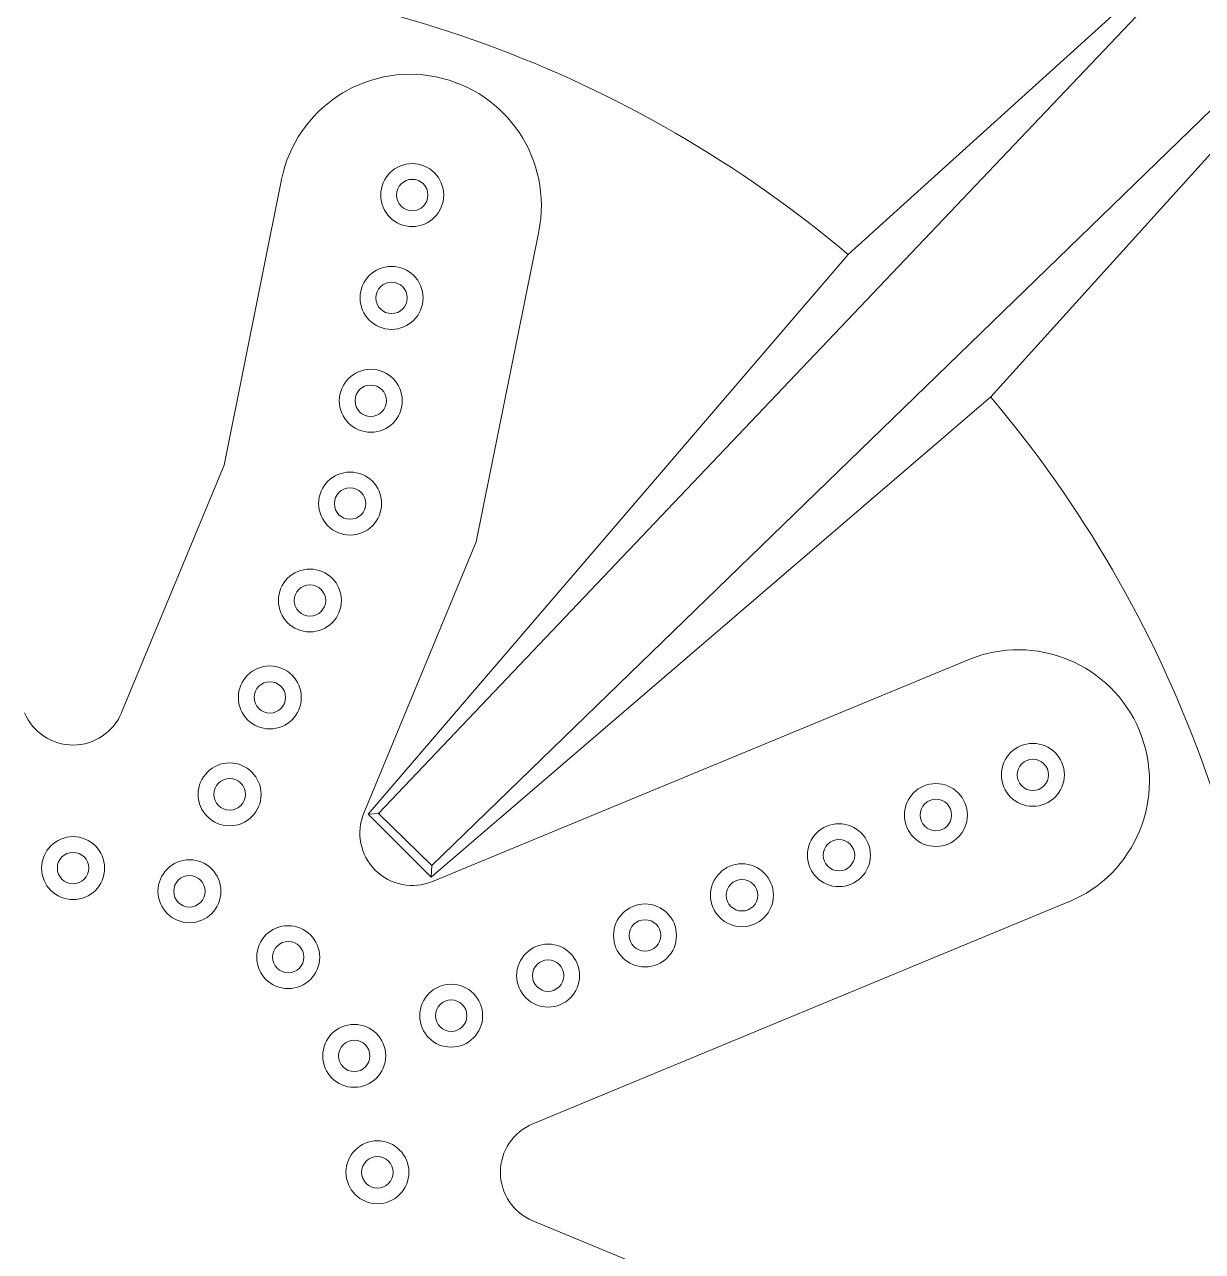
# Model space of a CAD drawing. Extents: x 306 to 2240, y 18 to 779.
# Drawn here: x 689.3511 to 689.4634, y 391.7972 to 391.9142 of the extents above; entities that cross this region are included whole.
import ezdxf

# ---------------------------------------------------------------- set-up
doc = ezdxf.new("R2010")
doc.units = 0
doc.header["$MEASUREMENT"] = 0
doc.layers.add('EQUIPAMIENTO SUPER', color=1, linetype='Continuous')

msp = doc.modelspace()

# ---------------------------------------------------------------- linework, layer by layer
at = {"layer": 'EQUIPAMIENTO SUPER', "color": 253, "lineweight": 0}
for p, q in [((689.37014, 391.87216, 0), (689.37562, 391.89938, 0)), ((689.37014, 391.87216, 0), (689.37562, 391.89938, 0)), ((689.39416, 391.86484, 0), (689.40013, 391.89445, 0)), ((689.39416, 391.86484, 0), (689.40013, 391.89445, 0)), ((689.37014, 391.87216, 0), (689.36036, 391.84857, 0)), ((689.37014, 391.87216, 0), (689.36036, 391.84857, 0)), ((689.39416, 391.86484, 0), (689.38346, 391.839, 0)), ((689.39416, 391.86484, 0), (689.38346, 391.839, 0)), ((689.38999, 391.83247, 0), (689.44104, 391.85361, 0)), ((689.38999, 391.83247, 0), (689.44104, 391.85361, 0)), ((689.38499, 391.83895, 0), (689.38386, 391.83888, 0)), ((689.38499, 391.83895, 0), (689.38386, 391.83888, 0)), ((689.38994, 391.834, 0), (689.38987, 391.83287, 0)), ((689.38994, 391.834, 0), (689.38987, 391.83287, 0)), ((689.39956, 391.80937, 0), (689.45061, 391.83052, 0)), ((689.39956, 391.80937, 0), (689.45061, 391.83052, 0)), ((689.4254, 391.78943, 0), (689.39956, 391.80013, 0)), ((689.4254, 391.78943, 0), (689.39956, 391.80013, 0))]:
    msp.add_line(p, q, dxfattribs=at)
at = {"layer": 'EQUIPAMIENTO SUPER', "color": 253, "lineweight": 0, "elevation": 0}
for points in [[(689.38386, 391.83888), (689.38987, 391.83287), (689.4432, 391.87866), (689.46715, 391.90519), (689.51699, 391.95378), (689.51699, 392.0035), (689.49799, 392.0035), (689.49799, 391.96165), (689.45611, 391.91622), (689.4296, 391.89225), (689.38386, 391.83888)], [(689.38386, 391.83888), (689.38987, 391.83287), (689.4432, 391.87866), (689.46715, 391.90519), (689.51699, 391.95378), (689.51699, 392.0035), (689.49799, 392.0035), (689.49799, 391.96165), (689.45611, 391.91622), (689.4296, 391.89225), (689.38386, 391.83888)], [(689.51449, 392.001), (689.51449, 391.95485), (689.38994, 391.834), (689.38485, 391.83894), (689.50049, 391.96065), (689.50049, 392.001), (689.51449, 392.001), (689.51449, 392.001)], [(689.51449, 392.001), (689.51449, 391.95485), (689.38994, 391.834), (689.38485, 391.83894), (689.50049, 391.96065), (689.50049, 392.001), (689.51449, 392.001), (689.51449, 392.001)]]:
    msp.add_lwpolyline(points, dxfattribs=at)
at = {"layer": 'EQUIPAMIENTO SUPER', "color": 253, "lineweight": 0}
for centre, radius in [((689.38807, 391.89791, 0), 0.003), ((689.38807, 391.89791, 0), 0.003), ((689.38807, 391.89791, 0), 0.003), ((689.38807, 391.89791, 0), 0.003), ((689.38807, 391.89791, 0), 0.003), ((689.38807, 391.89791, 0), 0.003), ((689.38807, 391.89791, 0), 0.003), ((689.38807, 391.89791, 0), 0.003), ((689.38807, 391.89791, 0), 0.003), ((689.38807, 391.89791, 0), 0.003), ((689.38807, 391.89791, 0), 0.003), ((689.38807, 391.89791, 0), 0.003), ((689.38807, 391.89791, 0), 0.003), ((689.38807, 391.89791, 0), 0.003), ((689.38807, 391.89791, 0), 0.003), ((689.38807, 391.89791, 0), 0.003), ((689.38807, 391.89791, 0), 0.003), ((689.38807, 391.89791, 0), 0.003), ((689.38807, 391.89791, 0), 0.003), ((689.38807, 391.89791, 0), 0.003), ((689.38807, 391.89791, 0), 0.003), ((689.38807, 391.89791, 0), 0.003), ((689.38807, 391.89791, 0), 0.003), ((689.38807, 391.89791, 0), 0.003), ((689.38807, 391.89791, 0), 0.003), ((689.38807, 391.89791, 0), 0.003), ((689.38807, 391.89791, 0), 0.003), ((689.38807, 391.89791, 0), 0.003), ((689.38807, 391.89791, 0), 0.003), ((689.38807, 391.89791, 0), 0.003), ((689.38807, 391.89791, 0), 0.003), ((689.38807, 391.89791, 0), 0.003), ((689.38807, 391.89791, 0), 0.0015), ((689.38807, 391.89791, 0), 0.0015), ((689.38807, 391.89791, 0), 0.0015), ((689.38807, 391.89791, 0), 0.0015), ((689.38807, 391.89791, 0), 0.0015), ((689.38807, 391.89791, 0), 0.0015), ((689.38807, 391.89791, 0), 0.0015), ((689.38807, 391.89791, 0), 0.0015), ((689.38807, 391.89791, 0), 0.0015), ((689.38807, 391.89791, 0), 0.0015), ((689.38807, 391.89791, 0), 0.0015), ((689.38807, 391.89791, 0), 0.0015), ((689.38807, 391.89791, 0), 0.0015), ((689.38807, 391.89791, 0), 0.0015), ((689.38807, 391.89791, 0), 0.0015), ((689.38807, 391.89791, 0), 0.0015), ((689.38807, 391.89791, 0), 0.0015), ((689.38807, 391.89791, 0), 0.0015), ((689.38807, 391.89791, 0), 0.0015), ((689.38807, 391.89791, 0), 0.0015), ((689.38807, 391.89791, 0), 0.0015), ((689.38807, 391.89791, 0), 0.0015), ((689.38807, 391.89791, 0), 0.0015), ((689.38807, 391.89791, 0), 0.0015), ((689.38807, 391.89791, 0), 0.0015), ((689.38807, 391.89791, 0), 0.0015), ((689.38807, 391.89791, 0), 0.0015), ((689.38807, 391.89791, 0), 0.0015), ((689.38807, 391.89791, 0), 0.0015), ((689.38807, 391.89791, 0), 0.0015), ((689.38807, 391.89791, 0), 0.0015), ((689.38807, 391.89791, 0), 0.0015), ((689.3861, 391.88811, 0), 0.003), ((689.3861, 391.88811, 0), 0.003), ((689.3861, 391.88811, 0), 0.003), ((689.3861, 391.88811, 0), 0.003), ((689.3861, 391.88811, 0), 0.003), ((689.3861, 391.88811, 0), 0.003), ((689.3861, 391.88811, 0), 0.003), ((689.3861, 391.88811, 0), 0.003), ((689.3861, 391.88811, 0), 0.003), ((689.3861, 391.88811, 0), 0.003), ((689.3861, 391.88811, 0), 0.003), ((689.3861, 391.88811, 0), 0.003), ((689.3861, 391.88811, 0), 0.003), ((689.3861, 391.88811, 0), 0.003), ((689.3861, 391.88811, 0), 0.003), ((689.3861, 391.88811, 0), 0.003), ((689.3861, 391.88811, 0), 0.003), ((689.3861, 391.88811, 0), 0.003), ((689.3861, 391.88811, 0), 0.003), ((689.3861, 391.88811, 0), 0.003), ((689.3861, 391.88811, 0), 0.003), ((689.3861, 391.88811, 0), 0.003), ((689.3861, 391.88811, 0), 0.003), ((689.3861, 391.88811, 0), 0.003), ((689.3861, 391.88811, 0), 0.003), ((689.3861, 391.88811, 0), 0.003), ((689.3861, 391.88811, 0), 0.003), ((689.3861, 391.88811, 0), 0.003), ((689.3861, 391.88811, 0), 0.003), ((689.3861, 391.88811, 0), 0.003), ((689.3861, 391.88811, 0), 0.003), ((689.3861, 391.88811, 0), 0.003), ((689.3861, 391.88811, 0), 0.0015), ((689.3861, 391.88811, 0), 0.0015), ((689.3861, 391.88811, 0), 0.0015), ((689.3861, 391.88811, 0), 0.0015), ((689.3861, 391.88811, 0), 0.0015), ((689.3861, 391.88811, 0), 0.0015), ((689.3861, 391.88811, 0), 0.0015), ((689.3861, 391.88811, 0), 0.0015), ((689.3861, 391.88811, 0), 0.0015), ((689.3861, 391.88811, 0), 0.0015), ((689.3861, 391.88811, 0), 0.0015), ((689.3861, 391.88811, 0), 0.0015), ((689.3861, 391.88811, 0), 0.0015), ((689.3861, 391.88811, 0), 0.0015), ((689.3861, 391.88811, 0), 0.0015), ((689.3861, 391.88811, 0), 0.0015), ((689.3861, 391.88811, 0), 0.0015), ((689.3861, 391.88811, 0), 0.0015), ((689.3861, 391.88811, 0), 0.0015), ((689.3861, 391.88811, 0), 0.0015), ((689.3861, 391.88811, 0), 0.0015), ((689.3861, 391.88811, 0), 0.0015), ((689.3861, 391.88811, 0), 0.0015), ((689.3861, 391.88811, 0), 0.0015), ((689.3861, 391.88811, 0), 0.0015), ((689.3861, 391.88811, 0), 0.0015), ((689.3861, 391.88811, 0), 0.0015), ((689.3861, 391.88811, 0), 0.0015), ((689.3861, 391.88811, 0), 0.0015), ((689.3861, 391.88811, 0), 0.0015), ((689.3861, 391.88811, 0), 0.0015), ((689.3861, 391.88811, 0), 0.0015), ((689.38412, 391.8783, 0), 0.003), ((689.38412, 391.8783, 0), 0.003), ((689.38412, 391.8783, 0), 0.003), ((689.38412, 391.8783, 0), 0.003), ((689.38412, 391.8783, 0), 0.003), ((689.38412, 391.8783, 0), 0.003), ((689.38412, 391.8783, 0), 0.003), ((689.38412, 391.8783, 0), 0.003), ((689.38412, 391.8783, 0), 0.003), ((689.38412, 391.8783, 0), 0.003), ((689.38412, 391.8783, 0), 0.003), ((689.38412, 391.8783, 0), 0.003), ((689.38412, 391.8783, 0), 0.003), ((689.38412, 391.8783, 0), 0.003), ((689.38412, 391.8783, 0), 0.003), ((689.38412, 391.8783, 0), 0.003), ((689.38412, 391.8783, 0), 0.003), ((689.38412, 391.8783, 0), 0.003), ((689.38412, 391.8783, 0), 0.003), ((689.38412, 391.8783, 0), 0.003), ((689.38412, 391.8783, 0), 0.003), ((689.38412, 391.8783, 0), 0.003), ((689.38412, 391.8783, 0), 0.003), ((689.38412, 391.8783, 0), 0.003), ((689.38412, 391.8783, 0), 0.003), ((689.38412, 391.8783, 0), 0.003), ((689.38412, 391.8783, 0), 0.003), ((689.38412, 391.8783, 0), 0.003), ((689.38412, 391.8783, 0), 0.003), ((689.38412, 391.8783, 0), 0.003), ((689.38412, 391.8783, 0), 0.003), ((689.38412, 391.8783, 0), 0.003), ((689.38412, 391.8783, 0), 0.0015), ((689.38412, 391.8783, 0), 0.0015), ((689.38412, 391.8783, 0), 0.0015), ((689.38412, 391.8783, 0), 0.0015), ((689.38412, 391.8783, 0), 0.0015), ((689.38412, 391.8783, 0), 0.0015), ((689.38412, 391.8783, 0), 0.0015), ((689.38412, 391.8783, 0), 0.0015), ((689.38412, 391.8783, 0), 0.0015), ((689.38412, 391.8783, 0), 0.0015), ((689.38412, 391.8783, 0), 0.0015), ((689.38412, 391.8783, 0), 0.0015), ((689.38412, 391.8783, 0), 0.0015), ((689.38412, 391.8783, 0), 0.0015), ((689.38412, 391.8783, 0), 0.0015), ((689.38412, 391.8783, 0), 0.0015), ((689.38412, 391.8783, 0), 0.0015), ((689.38412, 391.8783, 0), 0.0015), ((689.38412, 391.8783, 0), 0.0015), ((689.38412, 391.8783, 0), 0.0015), ((689.38412, 391.8783, 0), 0.0015), ((689.38412, 391.8783, 0), 0.0015), ((689.38412, 391.8783, 0), 0.0015), ((689.38412, 391.8783, 0), 0.0015), ((689.38412, 391.8783, 0), 0.0015), ((689.38412, 391.8783, 0), 0.0015), ((689.38412, 391.8783, 0), 0.0015), ((689.38412, 391.8783, 0), 0.0015), ((689.38412, 391.8783, 0), 0.0015), ((689.38412, 391.8783, 0), 0.0015), ((689.38412, 391.8783, 0), 0.0015), ((689.38412, 391.8783, 0), 0.0015), ((689.38215, 391.8685, 0), 0.003), ((689.38215, 391.8685, 0), 0.003), ((689.38215, 391.8685, 0), 0.003), ((689.38215, 391.8685, 0), 0.003), ((689.38215, 391.8685, 0), 0.003), ((689.38215, 391.8685, 0), 0.003), ((689.38215, 391.8685, 0), 0.003), ((689.38215, 391.8685, 0), 0.003), ((689.38215, 391.8685, 0), 0.003), ((689.38215, 391.8685, 0), 0.003), ((689.38215, 391.8685, 0), 0.003), ((689.38215, 391.8685, 0), 0.003), ((689.38215, 391.8685, 0), 0.003), ((689.38215, 391.8685, 0), 0.003), ((689.38215, 391.8685, 0), 0.003), ((689.38215, 391.8685, 0), 0.003), ((689.38215, 391.8685, 0), 0.003), ((689.38215, 391.8685, 0), 0.003), ((689.38215, 391.8685, 0), 0.003), ((689.38215, 391.8685, 0), 0.003), ((689.38215, 391.8685, 0), 0.003), ((689.38215, 391.8685, 0), 0.003), ((689.38215, 391.8685, 0), 0.003), ((689.38215, 391.8685, 0), 0.003), ((689.38215, 391.8685, 0), 0.003), ((689.38215, 391.8685, 0), 0.003), ((689.38215, 391.8685, 0), 0.003), ((689.38215, 391.8685, 0), 0.003), ((689.38215, 391.8685, 0), 0.003), ((689.38215, 391.8685, 0), 0.003), ((689.38215, 391.8685, 0), 0.003), ((689.38215, 391.8685, 0), 0.003), ((689.38215, 391.8685, 0), 0.0015), ((689.38215, 391.8685, 0), 0.0015), ((689.38215, 391.8685, 0), 0.0015), ((689.38215, 391.8685, 0), 0.0015), ((689.38215, 391.8685, 0), 0.0015), ((689.38215, 391.8685, 0), 0.0015), ((689.38215, 391.8685, 0), 0.0015), ((689.38215, 391.8685, 0), 0.0015), ((689.38215, 391.8685, 0), 0.0015), ((689.38215, 391.8685, 0), 0.0015), ((689.38215, 391.8685, 0), 0.0015), ((689.38215, 391.8685, 0), 0.0015), ((689.38215, 391.8685, 0), 0.0015), ((689.38215, 391.8685, 0), 0.0015), ((689.38215, 391.8685, 0), 0.0015), ((689.38215, 391.8685, 0), 0.0015), ((689.38215, 391.8685, 0), 0.0015), ((689.38215, 391.8685, 0), 0.0015), ((689.38215, 391.8685, 0), 0.0015), ((689.38215, 391.8685, 0), 0.0015), ((689.38215, 391.8685, 0), 0.0015), ((689.38215, 391.8685, 0), 0.0015), ((689.38215, 391.8685, 0), 0.0015), ((689.38215, 391.8685, 0), 0.0015), ((689.38215, 391.8685, 0), 0.0015), ((689.38215, 391.8685, 0), 0.0015), ((689.38215, 391.8685, 0), 0.0015), ((689.38215, 391.8685, 0), 0.0015), ((689.38215, 391.8685, 0), 0.0015), ((689.38215, 391.8685, 0), 0.0015), ((689.38215, 391.8685, 0), 0.0015), ((689.38215, 391.8685, 0), 0.0015), ((689.37832, 391.85926, 0), 0.003), ((689.37832, 391.85926, 0), 0.003), ((689.37832, 391.85926, 0), 0.003), ((689.37832, 391.85926, 0), 0.003), ((689.37832, 391.85926, 0), 0.003), ((689.37832, 391.85926, 0), 0.003), ((689.37832, 391.85926, 0), 0.003), ((689.37832, 391.85926, 0), 0.003), ((689.37832, 391.85926, 0), 0.003), ((689.37832, 391.85926, 0), 0.003), ((689.37832, 391.85926, 0), 0.003), ((689.37832, 391.85926, 0), 0.003), ((689.37832, 391.85926, 0), 0.003), ((689.37832, 391.85926, 0), 0.003), ((689.37832, 391.85926, 0), 0.003), ((689.37832, 391.85926, 0), 0.003), ((689.37832, 391.85926, 0), 0.003), ((689.37832, 391.85926, 0), 0.003), ((689.37832, 391.85926, 0), 0.003), ((689.37832, 391.85926, 0), 0.003), ((689.37832, 391.85926, 0), 0.003), ((689.37832, 391.85926, 0), 0.003), ((689.37832, 391.85926, 0), 0.003), ((689.37832, 391.85926, 0), 0.003), ((689.37832, 391.85926, 0), 0.003), ((689.37832, 391.85926, 0), 0.003), ((689.37832, 391.85926, 0), 0.003), ((689.37832, 391.85926, 0), 0.003), ((689.37832, 391.85926, 0), 0.003), ((689.37832, 391.85926, 0), 0.003), ((689.37832, 391.85926, 0), 0.003), ((689.37832, 391.85926, 0), 0.003), ((689.37832, 391.85926, 0), 0.0015), ((689.37832, 391.85926, 0), 0.0015), ((689.37832, 391.85926, 0), 0.0015), ((689.37832, 391.85926, 0), 0.0015), ((689.37832, 391.85926, 0), 0.0015), ((689.37832, 391.85926, 0), 0.0015), ((689.37832, 391.85926, 0), 0.0015), ((689.37832, 391.85926, 0), 0.0015), ((689.37832, 391.85926, 0), 0.0015), ((689.37832, 391.85926, 0), 0.0015), ((689.37832, 391.85926, 0), 0.0015), ((689.37832, 391.85926, 0), 0.0015), ((689.37832, 391.85926, 0), 0.0015), ((689.37832, 391.85926, 0), 0.0015), ((689.37832, 391.85926, 0), 0.0015), ((689.37832, 391.85926, 0), 0.0015), ((689.37832, 391.85926, 0), 0.0015), ((689.37832, 391.85926, 0), 0.0015), ((689.37832, 391.85926, 0), 0.0015), ((689.37832, 391.85926, 0), 0.0015), ((689.37832, 391.85926, 0), 0.0015), ((689.37832, 391.85926, 0), 0.0015), ((689.37832, 391.85926, 0), 0.0015), ((689.37832, 391.85926, 0), 0.0015), ((689.37832, 391.85926, 0), 0.0015), ((689.37832, 391.85926, 0), 0.0015), ((689.37832, 391.85926, 0), 0.0015), ((689.37832, 391.85926, 0), 0.0015), ((689.37832, 391.85926, 0), 0.0015), ((689.37832, 391.85926, 0), 0.0015), ((689.37832, 391.85926, 0), 0.0015), ((689.37832, 391.85926, 0), 0.0015), ((689.3745, 391.85002, 0), 0.003), ((689.3745, 391.85002, 0), 0.003), ((689.3745, 391.85002, 0), 0.003), ((689.3745, 391.85002, 0), 0.003), ((689.3745, 391.85002, 0), 0.003), ((689.3745, 391.85002, 0), 0.003), ((689.3745, 391.85002, 0), 0.003), ((689.3745, 391.85002, 0), 0.003), ((689.3745, 391.85002, 0), 0.003), ((689.3745, 391.85002, 0), 0.003), ((689.3745, 391.85002, 0), 0.003), ((689.3745, 391.85002, 0), 0.003), ((689.3745, 391.85002, 0), 0.003), ((689.3745, 391.85002, 0), 0.003), ((689.3745, 391.85002, 0), 0.003), ((689.3745, 391.85002, 0), 0.003), ((689.3745, 391.85002, 0), 0.003), ((689.3745, 391.85002, 0), 0.003), ((689.3745, 391.85002, 0), 0.003), ((689.3745, 391.85002, 0), 0.003), ((689.3745, 391.85002, 0), 0.003), ((689.3745, 391.85002, 0), 0.003), ((689.3745, 391.85002, 0), 0.003), ((689.3745, 391.85002, 0), 0.003), ((689.3745, 391.85002, 0), 0.003), ((689.3745, 391.85002, 0), 0.003), ((689.3745, 391.85002, 0), 0.003), ((689.3745, 391.85002, 0), 0.003), ((689.3745, 391.85002, 0), 0.003), ((689.3745, 391.85002, 0), 0.003), ((689.3745, 391.85002, 0), 0.003), ((689.3745, 391.85002, 0), 0.003), ((689.3745, 391.85002, 0), 0.0015), ((689.3745, 391.85002, 0), 0.0015), ((689.3745, 391.85002, 0), 0.0015), ((689.3745, 391.85002, 0), 0.0015), ((689.3745, 391.85002, 0), 0.0015), ((689.3745, 391.85002, 0), 0.0015), ((689.3745, 391.85002, 0), 0.0015), ((689.3745, 391.85002, 0), 0.0015), ((689.3745, 391.85002, 0), 0.0015), ((689.3745, 391.85002, 0), 0.0015), ((689.3745, 391.85002, 0), 0.0015), ((689.3745, 391.85002, 0), 0.0015), ((689.3745, 391.85002, 0), 0.0015), ((689.3745, 391.85002, 0), 0.0015), ((689.3745, 391.85002, 0), 0.0015), ((689.3745, 391.85002, 0), 0.0015), ((689.3745, 391.85002, 0), 0.0015), ((689.3745, 391.85002, 0), 0.0015), ((689.3745, 391.85002, 0), 0.0015), ((689.3745, 391.85002, 0), 0.0015), ((689.3745, 391.85002, 0), 0.0015), ((689.3745, 391.85002, 0), 0.0015), ((689.3745, 391.85002, 0), 0.0015), ((689.3745, 391.85002, 0), 0.0015), ((689.3745, 391.85002, 0), 0.0015), ((689.3745, 391.85002, 0), 0.0015), ((689.3745, 391.85002, 0), 0.0015), ((689.3745, 391.85002, 0), 0.0015), ((689.3745, 391.85002, 0), 0.0015), ((689.3745, 391.85002, 0), 0.0015), ((689.3745, 391.85002, 0), 0.0015), ((689.3745, 391.85002, 0), 0.0015), ((689.44721, 391.84264, 0), 0.003), ((689.44721, 391.84264, 0), 0.003), ((689.44721, 391.84264, 0), 0.003), ((689.44721, 391.84264, 0), 0.003), ((689.44721, 391.84264, 0), 0.003), ((689.44721, 391.84264, 0), 0.003), ((689.44721, 391.84264, 0), 0.003), ((689.44721, 391.84264, 0), 0.003), ((689.44721, 391.84264, 0), 0.003), ((689.44721, 391.84264, 0), 0.003), ((689.44721, 391.84264, 0), 0.003), ((689.44721, 391.84264, 0), 0.003), ((689.44721, 391.84264, 0), 0.003), ((689.44721, 391.84264, 0), 0.003), ((689.44721, 391.84264, 0), 0.003), ((689.44721, 391.84264, 0), 0.003), ((689.44721, 391.84264, 0), 0.003), ((689.44721, 391.84264, 0), 0.003), ((689.44721, 391.84264, 0), 0.003), ((689.44721, 391.84264, 0), 0.003), ((689.44721, 391.84264, 0), 0.003), ((689.44721, 391.84264, 0), 0.003), ((689.44721, 391.84264, 0), 0.003), ((689.44721, 391.84264, 0), 0.003), ((689.44721, 391.84264, 0), 0.003), ((689.44721, 391.84264, 0), 0.003), ((689.44721, 391.84264, 0), 0.003), ((689.44721, 391.84264, 0), 0.003), ((689.44721, 391.84264, 0), 0.003), ((689.44721, 391.84264, 0), 0.003), ((689.44721, 391.84264, 0), 0.003), ((689.44721, 391.84264, 0), 0.003), ((689.37067, 391.84078, 0), 0.003), ((689.37067, 391.84078, 0), 0.003), ((689.37067, 391.84078, 0), 0.003), ((689.37067, 391.84078, 0), 0.003), ((689.37067, 391.84078, 0), 0.003), ((689.37067, 391.84078, 0), 0.003), ((689.37067, 391.84078, 0), 0.003), ((689.37067, 391.84078, 0), 0.003), ((689.37067, 391.84078, 0), 0.003), ((689.37067, 391.84078, 0), 0.003), ((689.37067, 391.84078, 0), 0.003), ((689.37067, 391.84078, 0), 0.003), ((689.37067, 391.84078, 0), 0.003), ((689.37067, 391.84078, 0), 0.003), ((689.37067, 391.84078, 0), 0.003), ((689.37067, 391.84078, 0), 0.003), ((689.37067, 391.84078, 0), 0.003), ((689.37067, 391.84078, 0), 0.003), ((689.37067, 391.84078, 0), 0.003), ((689.37067, 391.84078, 0), 0.003), ((689.37067, 391.84078, 0), 0.003), ((689.37067, 391.84078, 0), 0.003), ((689.37067, 391.84078, 0), 0.003), ((689.37067, 391.84078, 0), 0.003), ((689.37067, 391.84078, 0), 0.003), ((689.37067, 391.84078, 0), 0.003), ((689.37067, 391.84078, 0), 0.003), ((689.37067, 391.84078, 0), 0.003), ((689.37067, 391.84078, 0), 0.003), ((689.37067, 391.84078, 0), 0.003), ((689.37067, 391.84078, 0), 0.003), ((689.37067, 391.84078, 0), 0.003), ((689.44721, 391.84264, 0), 0.0015), ((689.44721, 391.84264, 0), 0.0015), ((689.44721, 391.84264, 0), 0.0015), ((689.44721, 391.84264, 0), 0.0015), ((689.44721, 391.84264, 0), 0.0015), ((689.44721, 391.84264, 0), 0.0015), ((689.44721, 391.84264, 0), 0.0015), ((689.44721, 391.84264, 0), 0.0015), ((689.44721, 391.84264, 0), 0.0015), ((689.44721, 391.84264, 0), 0.0015), ((689.44721, 391.84264, 0), 0.0015), ((689.44721, 391.84264, 0), 0.0015), ((689.44721, 391.84264, 0), 0.0015), ((689.44721, 391.84264, 0), 0.0015), ((689.44721, 391.84264, 0), 0.0015), ((689.44721, 391.84264, 0), 0.0015), ((689.44721, 391.84264, 0), 0.0015), ((689.44721, 391.84264, 0), 0.0015), ((689.44721, 391.84264, 0), 0.0015), ((689.44721, 391.84264, 0), 0.0015), ((689.44721, 391.84264, 0), 0.0015), ((689.44721, 391.84264, 0), 0.0015), ((689.44721, 391.84264, 0), 0.0015), ((689.44721, 391.84264, 0), 0.0015), ((689.44721, 391.84264, 0), 0.0015), ((689.44721, 391.84264, 0), 0.0015), ((689.44721, 391.84264, 0), 0.0015), ((689.44721, 391.84264, 0), 0.0015), ((689.44721, 391.84264, 0), 0.0015), ((689.44721, 391.84264, 0), 0.0015), ((689.44721, 391.84264, 0), 0.0015), ((689.44721, 391.84264, 0), 0.0015), ((689.37067, 391.84078, 0), 0.0015), ((689.37067, 391.84078, 0), 0.0015), ((689.37067, 391.84078, 0), 0.0015), ((689.37067, 391.84078, 0), 0.0015), ((689.37067, 391.84078, 0), 0.0015), ((689.37067, 391.84078, 0), 0.0015), ((689.37067, 391.84078, 0), 0.0015), ((689.37067, 391.84078, 0), 0.0015), ((689.37067, 391.84078, 0), 0.0015), ((689.37067, 391.84078, 0), 0.0015), ((689.37067, 391.84078, 0), 0.0015), ((689.37067, 391.84078, 0), 0.0015), ((689.37067, 391.84078, 0), 0.0015), ((689.37067, 391.84078, 0), 0.0015), ((689.37067, 391.84078, 0), 0.0015), ((689.37067, 391.84078, 0), 0.0015), ((689.37067, 391.84078, 0), 0.0015), ((689.37067, 391.84078, 0), 0.0015), ((689.37067, 391.84078, 0), 0.0015), ((689.37067, 391.84078, 0), 0.0015), ((689.37067, 391.84078, 0), 0.0015), ((689.37067, 391.84078, 0), 0.0015), ((689.37067, 391.84078, 0), 0.0015), ((689.37067, 391.84078, 0), 0.0015), ((689.37067, 391.84078, 0), 0.0015), ((689.37067, 391.84078, 0), 0.0015), ((689.37067, 391.84078, 0), 0.0015), ((689.37067, 391.84078, 0), 0.0015), ((689.37067, 391.84078, 0), 0.0015), ((689.37067, 391.84078, 0), 0.0015), ((689.37067, 391.84078, 0), 0.0015), ((689.37067, 391.84078, 0), 0.0015), ((689.43797, 391.83881, 0), 0.003), ((689.43797, 391.83881, 0), 0.003), ((689.43797, 391.83881, 0), 0.003), ((689.43797, 391.83881, 0), 0.003), ((689.43797, 391.83881, 0), 0.003), ((689.43797, 391.83881, 0), 0.003), ((689.43797, 391.83881, 0), 0.003), ((689.43797, 391.83881, 0), 0.003), ((689.43797, 391.83881, 0), 0.003), ((689.43797, 391.83881, 0), 0.003), ((689.43797, 391.83881, 0), 0.003), ((689.43797, 391.83881, 0), 0.003), ((689.43797, 391.83881, 0), 0.003), ((689.43797, 391.83881, 0), 0.003), ((689.43797, 391.83881, 0), 0.003), ((689.43797, 391.83881, 0), 0.003), ((689.43797, 391.83881, 0), 0.003), ((689.43797, 391.83881, 0), 0.003), ((689.43797, 391.83881, 0), 0.003), ((689.43797, 391.83881, 0), 0.003), ((689.43797, 391.83881, 0), 0.003), ((689.43797, 391.83881, 0), 0.003), ((689.43797, 391.83881, 0), 0.003), ((689.43797, 391.83881, 0), 0.003), ((689.43797, 391.83881, 0), 0.003), ((689.43797, 391.83881, 0), 0.003), ((689.43797, 391.83881, 0), 0.003), ((689.43797, 391.83881, 0), 0.003), ((689.43797, 391.83881, 0), 0.003), ((689.43797, 391.83881, 0), 0.003), ((689.43797, 391.83881, 0), 0.003), ((689.43797, 391.83881, 0), 0.003), ((689.43797, 391.83881, 0), 0.0015), ((689.43797, 391.83881, 0), 0.0015), ((689.43797, 391.83881, 0), 0.0015), ((689.43797, 391.83881, 0), 0.0015), ((689.43797, 391.83881, 0), 0.0015), ((689.43797, 391.83881, 0), 0.0015), ((689.43797, 391.83881, 0), 0.0015), ((689.43797, 391.83881, 0), 0.0015), ((689.43797, 391.83881, 0), 0.0015), ((689.43797, 391.83881, 0), 0.0015), ((689.43797, 391.83881, 0), 0.0015), ((689.43797, 391.83881, 0), 0.0015), ((689.43797, 391.83881, 0), 0.0015), ((689.43797, 391.83881, 0), 0.0015), ((689.43797, 391.83881, 0), 0.0015), ((689.43797, 391.83881, 0), 0.0015), ((689.43797, 391.83881, 0), 0.0015), ((689.43797, 391.83881, 0), 0.0015), ((689.43797, 391.83881, 0), 0.0015), ((689.43797, 391.83881, 0), 0.0015), ((689.43797, 391.83881, 0), 0.0015), ((689.43797, 391.83881, 0), 0.0015), ((689.43797, 391.83881, 0), 0.0015), ((689.43797, 391.83881, 0), 0.0015), ((689.43797, 391.83881, 0), 0.0015), ((689.43797, 391.83881, 0), 0.0015), ((689.43797, 391.83881, 0), 0.0015), ((689.43797, 391.83881, 0), 0.0015), ((689.43797, 391.83881, 0), 0.0015), ((689.43797, 391.83881, 0), 0.0015), ((689.43797, 391.83881, 0), 0.0015), ((689.43797, 391.83881, 0), 0.0015), ((689.42873, 391.83498, 0), 0.003), ((689.42873, 391.83498, 0), 0.003), ((689.42873, 391.83498, 0), 0.003), ((689.42873, 391.83498, 0), 0.003), ((689.42873, 391.83498, 0), 0.003), ((689.42873, 391.83498, 0), 0.003), ((689.42873, 391.83498, 0), 0.003), ((689.42873, 391.83498, 0), 0.003), ((689.42873, 391.83498, 0), 0.003), ((689.42873, 391.83498, 0), 0.003), ((689.42873, 391.83498, 0), 0.003), ((689.42873, 391.83498, 0), 0.003), ((689.42873, 391.83498, 0), 0.003), ((689.42873, 391.83498, 0), 0.003), ((689.42873, 391.83498, 0), 0.003), ((689.42873, 391.83498, 0), 0.003), ((689.42873, 391.83498, 0), 0.003), ((689.42873, 391.83498, 0), 0.003), ((689.42873, 391.83498, 0), 0.003), ((689.42873, 391.83498, 0), 0.003), ((689.42873, 391.83498, 0), 0.003), ((689.42873, 391.83498, 0), 0.003), ((689.42873, 391.83498, 0), 0.003), ((689.42873, 391.83498, 0), 0.003), ((689.42873, 391.83498, 0), 0.003), ((689.42873, 391.83498, 0), 0.003), ((689.42873, 391.83498, 0), 0.003), ((689.42873, 391.83498, 0), 0.003), ((689.42873, 391.83498, 0), 0.003), ((689.42873, 391.83498, 0), 0.003), ((689.42873, 391.83498, 0), 0.003), ((689.42873, 391.83498, 0), 0.003), ((689.35575, 391.83375, 0), 0.003), ((689.35575, 391.83375, 0), 0.003), ((689.35575, 391.83375, 0), 0.003), ((689.35575, 391.83375, 0), 0.003), ((689.35575, 391.83375, 0), 0.003), ((689.35575, 391.83375, 0), 0.003), ((689.35575, 391.83375, 0), 0.003), ((689.35575, 391.83375, 0), 0.003), ((689.35575, 391.83375, 0), 0.003), ((689.35575, 391.83375, 0), 0.003), ((689.35575, 391.83375, 0), 0.003), ((689.35575, 391.83375, 0), 0.003), ((689.35575, 391.83375, 0), 0.003), ((689.35575, 391.83375, 0), 0.003), ((689.35575, 391.83375, 0), 0.003), ((689.35575, 391.83375, 0), 0.003), ((689.35575, 391.83375, 0), 0.003), ((689.35575, 391.83375, 0), 0.003), ((689.35575, 391.83375, 0), 0.003), ((689.35575, 391.83375, 0), 0.003), ((689.35575, 391.83375, 0), 0.003), ((689.35575, 391.83375, 0), 0.003), ((689.35575, 391.83375, 0), 0.003), ((689.35575, 391.83375, 0), 0.003), ((689.35575, 391.83375, 0), 0.003), ((689.35575, 391.83375, 0), 0.003), ((689.35575, 391.83375, 0), 0.003), ((689.35575, 391.83375, 0), 0.003), ((689.35575, 391.83375, 0), 0.003), ((689.35575, 391.83375, 0), 0.003), ((689.35575, 391.83375, 0), 0.003), ((689.35575, 391.83375, 0), 0.003), ((689.42873, 391.83498, 0), 0.0015), ((689.42873, 391.83498, 0), 0.0015), ((689.42873, 391.83498, 0), 0.0015), ((689.42873, 391.83498, 0), 0.0015), ((689.42873, 391.83498, 0), 0.0015), ((689.42873, 391.83498, 0), 0.0015), ((689.42873, 391.83498, 0), 0.0015), ((689.42873, 391.83498, 0), 0.0015), ((689.42873, 391.83498, 0), 0.0015), ((689.42873, 391.83498, 0), 0.0015), ((689.42873, 391.83498, 0), 0.0015), ((689.42873, 391.83498, 0), 0.0015), ((689.42873, 391.83498, 0), 0.0015), ((689.42873, 391.83498, 0), 0.0015), ((689.42873, 391.83498, 0), 0.0015), ((689.42873, 391.83498, 0), 0.0015), ((689.42873, 391.83498, 0), 0.0015), ((689.42873, 391.83498, 0), 0.0015), ((689.42873, 391.83498, 0), 0.0015), ((689.42873, 391.83498, 0), 0.0015), ((689.42873, 391.83498, 0), 0.0015), ((689.42873, 391.83498, 0), 0.0015), ((689.42873, 391.83498, 0), 0.0015), ((689.42873, 391.83498, 0), 0.0015), ((689.42873, 391.83498, 0), 0.0015), ((689.42873, 391.83498, 0), 0.0015), ((689.42873, 391.83498, 0), 0.0015), ((689.42873, 391.83498, 0), 0.0015), ((689.42873, 391.83498, 0), 0.0015), ((689.42873, 391.83498, 0), 0.0015), ((689.42873, 391.83498, 0), 0.0015), ((689.42873, 391.83498, 0), 0.0015), ((689.35575, 391.83375, 0), 0.0015), ((689.35575, 391.83375, 0), 0.0015), ((689.35575, 391.83375, 0), 0.0015), ((689.35575, 391.83375, 0), 0.0015), ((689.35575, 391.83375, 0), 0.0015), ((689.35575, 391.83375, 0), 0.0015), ((689.35575, 391.83375, 0), 0.0015), ((689.35575, 391.83375, 0), 0.0015), ((689.35575, 391.83375, 0), 0.0015), ((689.35575, 391.83375, 0), 0.0015), ((689.35575, 391.83375, 0), 0.0015), ((689.35575, 391.83375, 0), 0.0015), ((689.35575, 391.83375, 0), 0.0015), ((689.35575, 391.83375, 0), 0.0015), ((689.35575, 391.83375, 0), 0.0015), ((689.35575, 391.83375, 0), 0.0015), ((689.35575, 391.83375, 0), 0.0015), ((689.35575, 391.83375, 0), 0.0015), ((689.35575, 391.83375, 0), 0.0015), ((689.35575, 391.83375, 0), 0.0015), ((689.35575, 391.83375, 0), 0.0015), ((689.35575, 391.83375, 0), 0.0015), ((689.35575, 391.83375, 0), 0.0015), ((689.35575, 391.83375, 0), 0.0015), ((689.35575, 391.83375, 0), 0.0015), ((689.35575, 391.83375, 0), 0.0015), ((689.35575, 391.83375, 0), 0.0015), ((689.35575, 391.83375, 0), 0.0015), ((689.35575, 391.83375, 0), 0.0015), ((689.35575, 391.83375, 0), 0.0015), ((689.35575, 391.83375, 0), 0.0015), ((689.35575, 391.83375, 0), 0.0015), ((689.36684, 391.83154, 0), 0.003), ((689.36684, 391.83154, 0), 0.003), ((689.36684, 391.83154, 0), 0.003), ((689.36684, 391.83154, 0), 0.003), ((689.36684, 391.83154, 0), 0.003), ((689.36684, 391.83154, 0), 0.003), ((689.36684, 391.83154, 0), 0.003), ((689.36684, 391.83154, 0), 0.003), ((689.36684, 391.83154, 0), 0.003), ((689.36684, 391.83154, 0), 0.003), ((689.36684, 391.83154, 0), 0.003), ((689.36684, 391.83154, 0), 0.003), ((689.36684, 391.83154, 0), 0.003), ((689.36684, 391.83154, 0), 0.003), ((689.36684, 391.83154, 0), 0.003), ((689.36684, 391.83154, 0), 0.003), ((689.36684, 391.83154, 0), 0.003), ((689.36684, 391.83154, 0), 0.003), ((689.36684, 391.83154, 0), 0.003), ((689.36684, 391.83154, 0), 0.003), ((689.36684, 391.83154, 0), 0.003), ((689.36684, 391.83154, 0), 0.003), ((689.36684, 391.83154, 0), 0.003), ((689.36684, 391.83154, 0), 0.003), ((689.36684, 391.83154, 0), 0.003), ((689.36684, 391.83154, 0), 0.003), ((689.36684, 391.83154, 0), 0.003), ((689.36684, 391.83154, 0), 0.003), ((689.36684, 391.83154, 0), 0.003), ((689.36684, 391.83154, 0), 0.003), ((689.36684, 391.83154, 0), 0.003), ((689.36684, 391.83154, 0), 0.003), ((689.41949, 391.83116, 0), 0.003), ((689.41949, 391.83116, 0), 0.003), ((689.41949, 391.83116, 0), 0.003), ((689.41949, 391.83116, 0), 0.003), ((689.41949, 391.83116, 0), 0.003), ((689.41949, 391.83116, 0), 0.003), ((689.41949, 391.83116, 0), 0.003), ((689.41949, 391.83116, 0), 0.003), ((689.41949, 391.83116, 0), 0.003), ((689.41949, 391.83116, 0), 0.003), ((689.41949, 391.83116, 0), 0.003), ((689.41949, 391.83116, 0), 0.003), ((689.41949, 391.83116, 0), 0.003), ((689.41949, 391.83116, 0), 0.003), ((689.41949, 391.83116, 0), 0.003), ((689.41949, 391.83116, 0), 0.003), ((689.41949, 391.83116, 0), 0.003), ((689.41949, 391.83116, 0), 0.003), ((689.41949, 391.83116, 0), 0.003), ((689.41949, 391.83116, 0), 0.003), ((689.41949, 391.83116, 0), 0.003), ((689.41949, 391.83116, 0), 0.003), ((689.41949, 391.83116, 0), 0.003), ((689.41949, 391.83116, 0), 0.003), ((689.41949, 391.83116, 0), 0.003), ((689.41949, 391.83116, 0), 0.003), ((689.41949, 391.83116, 0), 0.003), ((689.41949, 391.83116, 0), 0.003), ((689.41949, 391.83116, 0), 0.003), ((689.41949, 391.83116, 0), 0.003), ((689.41949, 391.83116, 0), 0.003), ((689.41949, 391.83116, 0), 0.003), ((689.36684, 391.83154, 0), 0.0015), ((689.36684, 391.83154, 0), 0.0015), ((689.36684, 391.83154, 0), 0.0015), ((689.36684, 391.83154, 0), 0.0015), ((689.36684, 391.83154, 0), 0.0015), ((689.36684, 391.83154, 0), 0.0015), ((689.36684, 391.83154, 0), 0.0015), ((689.36684, 391.83154, 0), 0.0015), ((689.36684, 391.83154, 0), 0.0015), ((689.36684, 391.83154, 0), 0.0015), ((689.36684, 391.83154, 0), 0.0015), ((689.36684, 391.83154, 0), 0.0015), ((689.36684, 391.83154, 0), 0.0015), ((689.36684, 391.83154, 0), 0.0015), ((689.36684, 391.83154, 0), 0.0015), ((689.36684, 391.83154, 0), 0.0015), ((689.36684, 391.83154, 0), 0.0015), ((689.36684, 391.83154, 0), 0.0015), ((689.36684, 391.83154, 0), 0.0015), ((689.36684, 391.83154, 0), 0.0015), ((689.36684, 391.83154, 0), 0.0015), ((689.36684, 391.83154, 0), 0.0015), ((689.36684, 391.83154, 0), 0.0015), ((689.36684, 391.83154, 0), 0.0015), ((689.36684, 391.83154, 0), 0.0015), ((689.36684, 391.83154, 0), 0.0015), ((689.36684, 391.83154, 0), 0.0015), ((689.36684, 391.83154, 0), 0.0015), ((689.36684, 391.83154, 0), 0.0015), ((689.36684, 391.83154, 0), 0.0015), ((689.36684, 391.83154, 0), 0.0015), ((689.36684, 391.83154, 0), 0.0015), ((689.41949, 391.83116, 0), 0.0015), ((689.41949, 391.83116, 0), 0.0015), ((689.41949, 391.83116, 0), 0.0015), ((689.41949, 391.83116, 0), 0.0015), ((689.41949, 391.83116, 0), 0.0015), ((689.41949, 391.83116, 0), 0.0015), ((689.41949, 391.83116, 0), 0.0015), ((689.41949, 391.83116, 0), 0.0015), ((689.41949, 391.83116, 0), 0.0015), ((689.41949, 391.83116, 0), 0.0015), ((689.41949, 391.83116, 0), 0.0015), ((689.41949, 391.83116, 0), 0.0015), ((689.41949, 391.83116, 0), 0.0015), ((689.41949, 391.83116, 0), 0.0015), ((689.41949, 391.83116, 0), 0.0015), ((689.41949, 391.83116, 0), 0.0015), ((689.41949, 391.83116, 0), 0.0015), ((689.41949, 391.83116, 0), 0.0015), ((689.41949, 391.83116, 0), 0.0015), ((689.41949, 391.83116, 0), 0.0015), ((689.41949, 391.83116, 0), 0.0015), ((689.41949, 391.83116, 0), 0.0015), ((689.41949, 391.83116, 0), 0.0015), ((689.41949, 391.83116, 0), 0.0015), ((689.41949, 391.83116, 0), 0.0015), ((689.41949, 391.83116, 0), 0.0015), ((689.41949, 391.83116, 0), 0.0015), ((689.41949, 391.83116, 0), 0.0015), ((689.41949, 391.83116, 0), 0.0015), ((689.41949, 391.83116, 0), 0.0015), ((689.41949, 391.83116, 0), 0.0015), ((689.41949, 391.83116, 0), 0.0015), ((689.41025, 391.82733, 0), 0.003), ((689.41025, 391.82733, 0), 0.003), ((689.41025, 391.82733, 0), 0.003), ((689.41025, 391.82733, 0), 0.003), ((689.41025, 391.82733, 0), 0.003), ((689.41025, 391.82733, 0), 0.003), ((689.41025, 391.82733, 0), 0.003), ((689.41025, 391.82733, 0), 0.003), ((689.41025, 391.82733, 0), 0.003), ((689.41025, 391.82733, 0), 0.003), ((689.41025, 391.82733, 0), 0.003), ((689.41025, 391.82733, 0), 0.003), ((689.41025, 391.82733, 0), 0.003), ((689.41025, 391.82733, 0), 0.003), ((689.41025, 391.82733, 0), 0.003), ((689.41025, 391.82733, 0), 0.003), ((689.41025, 391.82733, 0), 0.003), ((689.41025, 391.82733, 0), 0.003), ((689.41025, 391.82733, 0), 0.003), ((689.41025, 391.82733, 0), 0.003), ((689.41025, 391.82733, 0), 0.003), ((689.41025, 391.82733, 0), 0.003), ((689.41025, 391.82733, 0), 0.003), ((689.41025, 391.82733, 0), 0.003), ((689.41025, 391.82733, 0), 0.003), ((689.41025, 391.82733, 0), 0.003), ((689.41025, 391.82733, 0), 0.003), ((689.41025, 391.82733, 0), 0.003), ((689.41025, 391.82733, 0), 0.003), ((689.41025, 391.82733, 0), 0.003), ((689.41025, 391.82733, 0), 0.003), ((689.41025, 391.82733, 0), 0.003), ((689.37625, 391.82526, 0), 0.003), ((689.37625, 391.82526, 0), 0.003), ((689.37625, 391.82526, 0), 0.003), ((689.37625, 391.82526, 0), 0.003), ((689.37625, 391.82526, 0), 0.003), ((689.37625, 391.82526, 0), 0.003), ((689.37625, 391.82526, 0), 0.003), ((689.37625, 391.82526, 0), 0.003), ((689.37625, 391.82526, 0), 0.003), ((689.37625, 391.82526, 0), 0.003), ((689.37625, 391.82526, 0), 0.003), ((689.37625, 391.82526, 0), 0.003), ((689.37625, 391.82526, 0), 0.003), ((689.37625, 391.82526, 0), 0.003), ((689.37625, 391.82526, 0), 0.003), ((689.37625, 391.82526, 0), 0.003), ((689.37625, 391.82526, 0), 0.003), ((689.37625, 391.82526, 0), 0.003), ((689.37625, 391.82526, 0), 0.003), ((689.37625, 391.82526, 0), 0.003), ((689.37625, 391.82526, 0), 0.003), ((689.37625, 391.82526, 0), 0.003), ((689.37625, 391.82526, 0), 0.003), ((689.37625, 391.82526, 0), 0.003), ((689.37625, 391.82526, 0), 0.003), ((689.37625, 391.82526, 0), 0.003), ((689.37625, 391.82526, 0), 0.003), ((689.37625, 391.82526, 0), 0.003), ((689.37625, 391.82526, 0), 0.003), ((689.37625, 391.82526, 0), 0.003), ((689.37625, 391.82526, 0), 0.003), ((689.37625, 391.82526, 0), 0.003), ((689.41025, 391.82733, 0), 0.0015), ((689.41025, 391.82733, 0), 0.0015), ((689.41025, 391.82733, 0), 0.0015), ((689.41025, 391.82733, 0), 0.0015), ((689.41025, 391.82733, 0), 0.0015), ((689.41025, 391.82733, 0), 0.0015), ((689.41025, 391.82733, 0), 0.0015), ((689.41025, 391.82733, 0), 0.0015), ((689.41025, 391.82733, 0), 0.0015), ((689.41025, 391.82733, 0), 0.0015), ((689.41025, 391.82733, 0), 0.0015), ((689.41025, 391.82733, 0), 0.0015), ((689.41025, 391.82733, 0), 0.0015), ((689.41025, 391.82733, 0), 0.0015), ((689.41025, 391.82733, 0), 0.0015), ((689.41025, 391.82733, 0), 0.0015), ((689.41025, 391.82733, 0), 0.0015), ((689.41025, 391.82733, 0), 0.0015), ((689.41025, 391.82733, 0), 0.0015), ((689.41025, 391.82733, 0), 0.0015), ((689.41025, 391.82733, 0), 0.0015), ((689.41025, 391.82733, 0), 0.0015), ((689.41025, 391.82733, 0), 0.0015), ((689.41025, 391.82733, 0), 0.0015), ((689.41025, 391.82733, 0), 0.0015), ((689.41025, 391.82733, 0), 0.0015), ((689.41025, 391.82733, 0), 0.0015), ((689.41025, 391.82733, 0), 0.0015), ((689.41025, 391.82733, 0), 0.0015), ((689.41025, 391.82733, 0), 0.0015), ((689.41025, 391.82733, 0), 0.0015), ((689.41025, 391.82733, 0), 0.0015), ((689.37625, 391.82526, 0), 0.0015), ((689.37625, 391.82526, 0), 0.0015), ((689.37625, 391.82526, 0), 0.0015), ((689.37625, 391.82526, 0), 0.0015), ((689.37625, 391.82526, 0), 0.0015), ((689.37625, 391.82526, 0), 0.0015), ((689.37625, 391.82526, 0), 0.0015), ((689.37625, 391.82526, 0), 0.0015), ((689.37625, 391.82526, 0), 0.0015), ((689.37625, 391.82526, 0), 0.0015), ((689.37625, 391.82526, 0), 0.0015), ((689.37625, 391.82526, 0), 0.0015), ((689.37625, 391.82526, 0), 0.0015), ((689.37625, 391.82526, 0), 0.0015), ((689.37625, 391.82526, 0), 0.0015), ((689.37625, 391.82526, 0), 0.0015), ((689.37625, 391.82526, 0), 0.0015), ((689.37625, 391.82526, 0), 0.0015), ((689.37625, 391.82526, 0), 0.0015), ((689.37625, 391.82526, 0), 0.0015), ((689.37625, 391.82526, 0), 0.0015), ((689.37625, 391.82526, 0), 0.0015), ((689.37625, 391.82526, 0), 0.0015), ((689.37625, 391.82526, 0), 0.0015), ((689.37625, 391.82526, 0), 0.0015), ((689.37625, 391.82526, 0), 0.0015), ((689.37625, 391.82526, 0), 0.0015), ((689.37625, 391.82526, 0), 0.0015), ((689.37625, 391.82526, 0), 0.0015), ((689.37625, 391.82526, 0), 0.0015), ((689.37625, 391.82526, 0), 0.0015), ((689.37625, 391.82526, 0), 0.0015), ((689.40102, 391.8235, 0), 0.003), ((689.40102, 391.8235, 0), 0.003), ((689.40102, 391.8235, 0), 0.003), ((689.40102, 391.8235, 0), 0.003), ((689.40102, 391.8235, 0), 0.003), ((689.40102, 391.8235, 0), 0.003), ((689.40102, 391.8235, 0), 0.003), ((689.40102, 391.8235, 0), 0.003), ((689.40102, 391.8235, 0), 0.003), ((689.40102, 391.8235, 0), 0.003), ((689.40102, 391.8235, 0), 0.003), ((689.40102, 391.8235, 0), 0.003), ((689.40102, 391.8235, 0), 0.003), ((689.40102, 391.8235, 0), 0.003), ((689.40102, 391.8235, 0), 0.003), ((689.40102, 391.8235, 0), 0.003), ((689.40102, 391.8235, 0), 0.003), ((689.40102, 391.8235, 0), 0.003), ((689.40102, 391.8235, 0), 0.003), ((689.40102, 391.8235, 0), 0.003), ((689.40102, 391.8235, 0), 0.003), ((689.40102, 391.8235, 0), 0.003), ((689.40102, 391.8235, 0), 0.003), ((689.40102, 391.8235, 0), 0.003), ((689.40102, 391.8235, 0), 0.003), ((689.40102, 391.8235, 0), 0.003), ((689.40102, 391.8235, 0), 0.003), ((689.40102, 391.8235, 0), 0.003), ((689.40102, 391.8235, 0), 0.003), ((689.40102, 391.8235, 0), 0.003), ((689.40102, 391.8235, 0), 0.003), ((689.40102, 391.8235, 0), 0.003), ((689.40102, 391.8235, 0), 0.0015), ((689.40102, 391.8235, 0), 0.0015), ((689.40102, 391.8235, 0), 0.0015), ((689.40102, 391.8235, 0), 0.0015), ((689.40102, 391.8235, 0), 0.0015), ((689.40102, 391.8235, 0), 0.0015), ((689.40102, 391.8235, 0), 0.0015), ((689.40102, 391.8235, 0), 0.0015), ((689.40102, 391.8235, 0), 0.0015), ((689.40102, 391.8235, 0), 0.0015), ((689.40102, 391.8235, 0), 0.0015), ((689.40102, 391.8235, 0), 0.0015), ((689.40102, 391.8235, 0), 0.0015), ((689.40102, 391.8235, 0), 0.0015), ((689.40102, 391.8235, 0), 0.0015), ((689.40102, 391.8235, 0), 0.0015), ((689.40102, 391.8235, 0), 0.0015), ((689.40102, 391.8235, 0), 0.0015), ((689.40102, 391.8235, 0), 0.0015), ((689.40102, 391.8235, 0), 0.0015), ((689.40102, 391.8235, 0), 0.0015), ((689.40102, 391.8235, 0), 0.0015), ((689.40102, 391.8235, 0), 0.0015), ((689.40102, 391.8235, 0), 0.0015), ((689.40102, 391.8235, 0), 0.0015), ((689.40102, 391.8235, 0), 0.0015), ((689.40102, 391.8235, 0), 0.0015), ((689.40102, 391.8235, 0), 0.0015), ((689.40102, 391.8235, 0), 0.0015), ((689.40102, 391.8235, 0), 0.0015), ((689.40102, 391.8235, 0), 0.0015), ((689.40102, 391.8235, 0), 0.0015), ((689.39178, 391.81968, 0), 0.003), ((689.39178, 391.81968, 0), 0.003), ((689.39178, 391.81968, 0), 0.003), ((689.39178, 391.81968, 0), 0.003), ((689.39178, 391.81968, 0), 0.003), ((689.39178, 391.81968, 0), 0.003), ((689.39178, 391.81968, 0), 0.003), ((689.39178, 391.81968, 0), 0.003), ((689.39178, 391.81968, 0), 0.003), ((689.39178, 391.81968, 0), 0.003), ((689.39178, 391.81968, 0), 0.003), ((689.39178, 391.81968, 0), 0.003), ((689.39178, 391.81968, 0), 0.003), ((689.39178, 391.81968, 0), 0.003), ((689.39178, 391.81968, 0), 0.003), ((689.39178, 391.81968, 0), 0.003), ((689.39178, 391.81968, 0), 0.003), ((689.39178, 391.81968, 0), 0.003), ((689.39178, 391.81968, 0), 0.003), ((689.39178, 391.81968, 0), 0.003), ((689.39178, 391.81968, 0), 0.003), ((689.39178, 391.81968, 0), 0.003), ((689.39178, 391.81968, 0), 0.003), ((689.39178, 391.81968, 0), 0.003), ((689.39178, 391.81968, 0), 0.003), ((689.39178, 391.81968, 0), 0.003), ((689.39178, 391.81968, 0), 0.003), ((689.39178, 391.81968, 0), 0.003), ((689.39178, 391.81968, 0), 0.003), ((689.39178, 391.81968, 0), 0.003), ((689.39178, 391.81968, 0), 0.003), ((689.39178, 391.81968, 0), 0.003), ((689.39178, 391.81968, 0), 0.0015), ((689.39178, 391.81968, 0), 0.0015), ((689.39178, 391.81968, 0), 0.0015), ((689.39178, 391.81968, 0), 0.0015), ((689.39178, 391.81968, 0), 0.0015), ((689.39178, 391.81968, 0), 0.0015), ((689.39178, 391.81968, 0), 0.0015), ((689.39178, 391.81968, 0), 0.0015), ((689.39178, 391.81968, 0), 0.0015), ((689.39178, 391.81968, 0), 0.0015), ((689.39178, 391.81968, 0), 0.0015), ((689.39178, 391.81968, 0), 0.0015), ((689.39178, 391.81968, 0), 0.0015), ((689.39178, 391.81968, 0), 0.0015), ((689.39178, 391.81968, 0), 0.0015), ((689.39178, 391.81968, 0), 0.0015), ((689.39178, 391.81968, 0), 0.0015), ((689.39178, 391.81968, 0), 0.0015), ((689.39178, 391.81968, 0), 0.0015), ((689.39178, 391.81968, 0), 0.0015), ((689.39178, 391.81968, 0), 0.0015), ((689.39178, 391.81968, 0), 0.0015), ((689.39178, 391.81968, 0), 0.0015), ((689.39178, 391.81968, 0), 0.0015), ((689.39178, 391.81968, 0), 0.0015), ((689.39178, 391.81968, 0), 0.0015), ((689.39178, 391.81968, 0), 0.0015), ((689.39178, 391.81968, 0), 0.0015), ((689.39178, 391.81968, 0), 0.0015), ((689.39178, 391.81968, 0), 0.0015), ((689.39178, 391.81968, 0), 0.0015), ((689.39178, 391.81968, 0), 0.0015), ((689.38254, 391.81585, 0), 0.003), ((689.38254, 391.81585, 0), 0.003), ((689.38254, 391.81585, 0), 0.003), ((689.38254, 391.81585, 0), 0.003), ((689.38254, 391.81585, 0), 0.003), ((689.38254, 391.81585, 0), 0.003), ((689.38254, 391.81585, 0), 0.003), ((689.38254, 391.81585, 0), 0.003), ((689.38254, 391.81585, 0), 0.003), ((689.38254, 391.81585, 0), 0.003), ((689.38254, 391.81585, 0), 0.003), ((689.38254, 391.81585, 0), 0.003), ((689.38254, 391.81585, 0), 0.003), ((689.38254, 391.81585, 0), 0.003), ((689.38254, 391.81585, 0), 0.003), ((689.38254, 391.81585, 0), 0.003), ((689.38254, 391.81585, 0), 0.003), ((689.38254, 391.81585, 0), 0.003), ((689.38254, 391.81585, 0), 0.003), ((689.38254, 391.81585, 0), 0.003), ((689.38254, 391.81585, 0), 0.003), ((689.38254, 391.81585, 0), 0.003), ((689.38254, 391.81585, 0), 0.003), ((689.38254, 391.81585, 0), 0.003), ((689.38254, 391.81585, 0), 0.003), ((689.38254, 391.81585, 0), 0.003), ((689.38254, 391.81585, 0), 0.003), ((689.38254, 391.81585, 0), 0.003), ((689.38254, 391.81585, 0), 0.003), ((689.38254, 391.81585, 0), 0.003), ((689.38254, 391.81585, 0), 0.003), ((689.38254, 391.81585, 0), 0.003), ((689.38254, 391.81585, 0), 0.0015), ((689.38254, 391.81585, 0), 0.0015), ((689.38254, 391.81585, 0), 0.0015), ((689.38254, 391.81585, 0), 0.0015), ((689.38254, 391.81585, 0), 0.0015), ((689.38254, 391.81585, 0), 0.0015), ((689.38254, 391.81585, 0), 0.0015), ((689.38254, 391.81585, 0), 0.0015), ((689.38254, 391.81585, 0), 0.0015), ((689.38254, 391.81585, 0), 0.0015), ((689.38254, 391.81585, 0), 0.0015), ((689.38254, 391.81585, 0), 0.0015), ((689.38254, 391.81585, 0), 0.0015), ((689.38254, 391.81585, 0), 0.0015), ((689.38254, 391.81585, 0), 0.0015), ((689.38254, 391.81585, 0), 0.0015), ((689.38254, 391.81585, 0), 0.0015), ((689.38254, 391.81585, 0), 0.0015), ((689.38254, 391.81585, 0), 0.0015), ((689.38254, 391.81585, 0), 0.0015), ((689.38254, 391.81585, 0), 0.0015), ((689.38254, 391.81585, 0), 0.0015), ((689.38254, 391.81585, 0), 0.0015), ((689.38254, 391.81585, 0), 0.0015), ((689.38254, 391.81585, 0), 0.0015), ((689.38254, 391.81585, 0), 0.0015), ((689.38254, 391.81585, 0), 0.0015), ((689.38254, 391.81585, 0), 0.0015), ((689.38254, 391.81585, 0), 0.0015), ((689.38254, 391.81585, 0), 0.0015), ((689.38254, 391.81585, 0), 0.0015), ((689.38254, 391.81585, 0), 0.0015), ((689.38475, 391.80475, 0), 0.003), ((689.38475, 391.80475, 0), 0.003), ((689.38475, 391.80475, 0), 0.003), ((689.38475, 391.80475, 0), 0.003), ((689.38475, 391.80475, 0), 0.003), ((689.38475, 391.80475, 0), 0.003), ((689.38475, 391.80475, 0), 0.003), ((689.38475, 391.80475, 0), 0.003), ((689.38475, 391.80475, 0), 0.003), ((689.38475, 391.80475, 0), 0.003), ((689.38475, 391.80475, 0), 0.003), ((689.38475, 391.80475, 0), 0.003), ((689.38475, 391.80475, 0), 0.003), ((689.38475, 391.80475, 0), 0.003), ((689.38475, 391.80475, 0), 0.003), ((689.38475, 391.80475, 0), 0.003), ((689.38475, 391.80475, 0), 0.003), ((689.38475, 391.80475, 0), 0.003), ((689.38475, 391.80475, 0), 0.003), ((689.38475, 391.80475, 0), 0.003), ((689.38475, 391.80475, 0), 0.003), ((689.38475, 391.80475, 0), 0.003), ((689.38475, 391.80475, 0), 0.003), ((689.38475, 391.80475, 0), 0.003), ((689.38475, 391.80475, 0), 0.003), ((689.38475, 391.80475, 0), 0.003), ((689.38475, 391.80475, 0), 0.003), ((689.38475, 391.80475, 0), 0.003), ((689.38475, 391.80475, 0), 0.003), ((689.38475, 391.80475, 0), 0.003), ((689.38475, 391.80475, 0), 0.003), ((689.38475, 391.80475, 0), 0.003), ((689.38475, 391.80475, 0), 0.0015), ((689.38475, 391.80475, 0), 0.0015), ((689.38475, 391.80475, 0), 0.0015), ((689.38475, 391.80475, 0), 0.0015), ((689.38475, 391.80475, 0), 0.0015), ((689.38475, 391.80475, 0), 0.0015), ((689.38475, 391.80475, 0), 0.0015), ((689.38475, 391.80475, 0), 0.0015), ((689.38475, 391.80475, 0), 0.0015), ((689.38475, 391.80475, 0), 0.0015), ((689.38475, 391.80475, 0), 0.0015), ((689.38475, 391.80475, 0), 0.0015), ((689.38475, 391.80475, 0), 0.0015), ((689.38475, 391.80475, 0), 0.0015), ((689.38475, 391.80475, 0), 0.0015), ((689.38475, 391.80475, 0), 0.0015), ((689.38475, 391.80475, 0), 0.0015), ((689.38475, 391.80475, 0), 0.0015), ((689.38475, 391.80475, 0), 0.0015), ((689.38475, 391.80475, 0), 0.0015), ((689.38475, 391.80475, 0), 0.0015), ((689.38475, 391.80475, 0), 0.0015), ((689.38475, 391.80475, 0), 0.0015), ((689.38475, 391.80475, 0), 0.0015), ((689.38475, 391.80475, 0), 0.0015), ((689.38475, 391.80475, 0), 0.0015), ((689.38475, 391.80475, 0), 0.0015), ((689.38475, 391.80475, 0), 0.0015), ((689.38475, 391.80475, 0), 0.0015), ((689.38475, 391.80475, 0), 0.0015), ((689.38475, 391.80475, 0), 0.0015), ((689.38475, 391.80475, 0), 0.0015)]:
    msp.add_circle(centre, radius, dxfattribs=at)
for centre, radius, start, end in [((689.35574, 391.80475, 0), 0.1145, 90, 130.1684), ((689.35574, 391.80475, 0), 0.1145, 90, 130.1684), ((689.35574, 391.80475, 0), 0.1145, 49.8316, 90), ((689.35574, 391.80475, 0), 0.1145, 49.8316, 90), ((689.38787, 391.89692, 0), 0.0125, 348.618, 168.618), ((689.38787, 391.89692, 0), 0.0125, 348.618, 168.618), ((689.35574, 391.80475, 0), 0.1145, 0, 40.2009), ((689.35574, 391.80475, 0), 0.1145, 0, 40.2009), ((689.44582, 391.84206, 0), 0.0125, 292.5, 112.5), ((689.44582, 391.84206, 0), 0.0125, 292.5, 112.5), ((689.35575, 391.85048, 0), 0.005, 202.5, 337.5), ((689.35575, 391.85048, 0), 0.005, 202.5, 337.5), ((689.38808, 391.83709, 0), 0.005, 157.5, 292.5), ((689.38808, 391.83709, 0), 0.005, 157.5, 292.5), ((689.40147, 391.80475, 0), 0.005, 112.5, 247.5), ((689.40147, 391.80475, 0), 0.005, 112.5, 247.5), ((689.35574, 391.80475, 0), 0.1145, 319.7991, 0), ((689.35574, 391.80475, 0), 0.1145, 319.7991, 0)]:
    msp.add_arc(centre, radius, start, end, dxfattribs=at)

doc.saveas('drawing.dxf')
